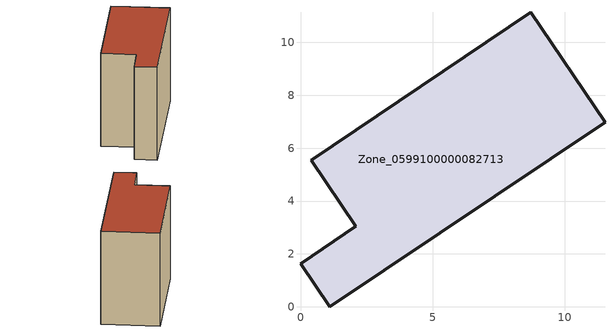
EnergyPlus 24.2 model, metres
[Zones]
Zone_0599100000082713
 floor ground (C_G): 8.71,11.14 11.52,6.98 1.1,0 0,1.62 2.09,3.04 0.4,5.54 z0
 wall outside (C_F): 11.52,6.98 8.71,11.14 0.4,5.54 2.09,3.04 0,1.62 1.1,0 11.52,6.98 z0:8.55
 roof outside (C_R): 1.1,0 11.52,6.98 8.71,11.14 0.4,5.54 2.09,3.04 0,1.62 z8.55
[BUILDING]
Pand.0599100000082713: North Axis=0; Terrain=City; Loads Convergence Tolerance Value=0.04; Temperature Convergence Tolerance Value=0.4; Solar Distribution=FullExterior; Maximum Number of Warmup Days=25; Minimum Number of Warmup Days=1
[Site:Location]
Rotterdam.The.Hague.AP_ZH_NLD Design_Conditions: Latitude=51.96; Longitude=4.45; Time Zone=1; Elevation=-4.5
[SITE:GROUNDTEMPERATURE:BUILDINGSURFACE]
18, 18, 18, 18, 18, 18, 18, 18, 18, 18, 18, 18
[MATERIAL] Thermal Absorptance=0.9; Solar Absorptance=0.7; Visible Absorptance=0.7
Name | Roughness | Thickness | Conductivity | Density | Specific Heat
G.TI.1975-1991 | MediumSmooth | 0.15 | 0.288461 | 540 | 1210
F.TI.1975-1991 | Rough | 0.3 | 0.230769 | 1920 | 840
R.TI.1975-1991 | MediumRough | 0.2 | 0.153846 | 1500 | 1000
[CONSTRUCTION]
C_G: G.TI.1975-1991
C_F: F.TI.1975-1991
C_R: R.TI.1975-1991
[ZONE]
Zone_0599100000082713: Type=1; Multiplier=1; Ceiling Height=Autocalculate; Volume=Autocalculate; Floor Area=autocalculate; Part of Total Floor Area=Yes
[ZONEINFILTRATION:DESIGNFLOWRATE]
Infil_Zone_0599100000082713: Zone or ZoneList or Space or SpaceList=Zone_0599100000082713; Schedule=AlwaysOn; Design Flow Rate Calculation Method=Flow/Area; Flow Rate per Floor Area=0.003; Constant Term Coefficient=1; Temperature Term Coefficient=0; Velocity Term Coefficient=0; Velocity Squared Term Coefficient=0
[HVACTEMPLATE:ZONE:IDEALLOADSAIRSYSTEM]
Zone_0599100000082713: Maximum Heating Supply Air Temperature=50; Minimum Cooling Supply Air Temperature=13; Maximum Heating Supply Air Humidity Ratio=0.0156; Minimum Cooling Supply Air Humidity Ratio=0.0077; Heating Limit=NoLimit; Cooling Limit=NoLimit; Dehumidification Control Type=ConstantSensibleHeatRatio; Cooling Sensible Heat Ratio=0.7; Dehumidification Setpoint=60; Humidification Control Type=None; Humidification Setpoint=30; Outdoor Air Method=None; Outdoor Air Flow Rate per Person=0.00944; Outdoor Air Flow Rate per Zone Floor Area=0; Outdoor Air Flow Rate per Zone=0; Demand Controlled Ventilation Type=None; Outdoor Air Economizer Type=NoEconomizer; Heat Recovery Type=None; Sensible Heat Recovery Effectiveness=0.7; Latent Heat Recovery Effectiveness=0.65
[ZONECONTROL:THERMOSTAT]
ThermostatControl_Zone_0599100000082713: Zone or ZoneList=Zone_0599100000082713; Control Type Schedule=DualSetpointControlType; Control 1=Thermostat_Zone_0599100000082713; Temperature Difference Between Cutout And Setpoint=0
[THERMOSTATSETPOINT:DUALSETPOINT]
Thermostat_Zone_0599100000082713: Heating Setpoint Temperature Schedule=HeatingSetpoint_Zone_0599100000082713; Cooling Setpoint Temperature Schedule=CoolingSetpoint_Zone_0599100000082713
[SCHEDULE:COMPACT]
HeatingSetpoint_Zone_0599100000082713: Through: 12/31, For: AllDays, Until: 24:00, 21
CoolingSetpoint_Zone_0599100000082713: Through: 12/31, For: AllDays, Until: 24:00, 24
DualSetpointControlType: Through: 12/31, For: AllDays, Until: 24:00, 4
AlwaysOn: Through: 12/31, For: AllDays, Until: 24:00, 1
